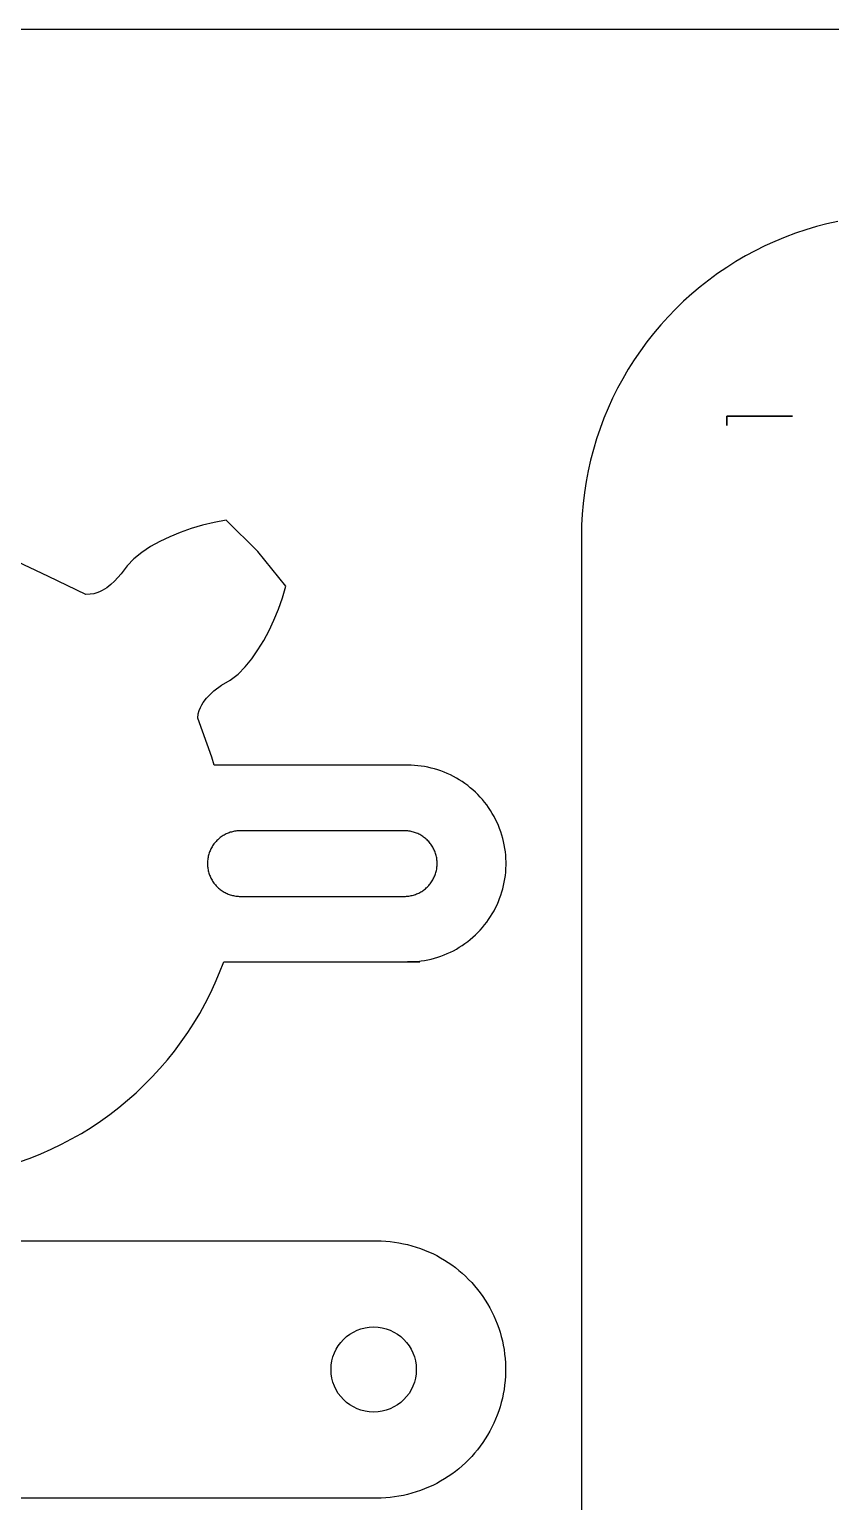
# Model space of a CAD drawing. Extents: x -24 to 6, y -20.7 to -0.7.
# Drawn here: x -5.844 to -3.354, y -5.294 to -0.715 of the extents above; entities that cross this region are included whole.
import ezdxf

# ---------------------------------------------------------------- set-up
doc = ezdxf.new("R2010")
doc.units = 0
doc.layers.add('LAYER_1', color=7, linetype='CONTINUOUS')

msp = doc.modelspace()

# ---------------------------------------------------------------- linework, layer by layer
at = {"layer": 'LAYER_1', "color": 250}
for p, q in [((6.0368, -0.7149), (-23.9632, -0.7149)), ((-3.365, -1.3197), (-3.3981, -1.3283)), ((-3.3317, -1.3122), (-3.365, -1.3197)), ((-3.4951, -1.361), (-3.5267, -1.3741)), ((-3.4632, -1.349), (-3.4951, -1.361)), ((-3.4308, -1.3381), (-3.4632, -1.349)), ((-3.3981, -1.3283), (-3.4308, -1.3381)), ((-3.5883, -1.4034), (-3.6184, -1.4196)), ((-3.5578, -1.3882), (-3.5883, -1.4034)), ((-3.5267, -1.3741), (-3.5578, -1.3882)), ((-3.6767, -1.4551), (-3.705, -1.4743)), ((-3.6479, -1.4368), (-3.6767, -1.4551)), ((-3.6184, -1.4196), (-3.6479, -1.4368)), ((-3.7325, -1.4945), (-3.7594, -1.5156)), ((-3.705, -1.4743), (-3.7325, -1.4945)), ((-3.7855, -1.5376), (-3.8108, -1.5604)), ((-3.7594, -1.5156), (-3.7855, -1.5376)), ((-3.8354, -1.5842), (-3.8591, -1.6087)), ((-3.8108, -1.5604), (-3.8354, -1.5842)), ((-3.882, -1.6341), (-3.904, -1.6602)), ((-3.8591, -1.6087), (-3.882, -1.6341)), ((-3.9251, -1.687), (-3.9452, -1.7146)), ((-3.904, -1.6602), (-3.9251, -1.687)), ((-3.9452, -1.7146), (-3.9645, -1.7428)), ((-3.9827, -1.7717), (-3.9999, -1.8012)), ((-3.9645, -1.7428), (-3.9827, -1.7717)), ((-4.0162, -1.8312), (-4.0314, -1.8618)), ((-3.9999, -1.8012), (-4.0162, -1.8312)), ((-4.0314, -1.8618), (-4.0455, -1.8929)), ((-4.0455, -1.8929), (-4.0586, -1.9244)), ((-3.6759, -1.9179), (-3.6759, -1.947)), ((-3.6759, -1.947), (-3.6759, -1.9179)), ((-3.6759, -1.9179), (-3.4727, -1.9179)), ((-3.4727, -1.9179), (-3.6759, -1.9179)), ((-3.4727, -1.9179), (-3.4726, -1.9179)), ((-3.4726, -1.9179), (-3.4727, -1.9179)), ((-4.0705, -1.9564), (-4.0814, -1.9887)), ((-4.0586, -1.9244), (-4.0705, -1.9564)), ((-3.6759, -1.947), (-3.6759, -1.947)), ((-3.6759, -1.947), (-3.6759, -1.947)), ((-4.0814, -1.9887), (-4.0912, -2.0215)), ((-4.0998, -2.0545), (-4.1074, -2.0878)), ((-4.0912, -2.0215), (-4.0998, -2.0545)), ((-4.1074, -2.0878), (-4.1137, -2.1214)), ((-4.1137, -2.1214), (-4.119, -2.1551)), ((-4.123, -2.189), (-4.1259, -2.223)), ((-4.119, -2.1551), (-4.123, -2.189)), ((-5.2324, -2.2409), (-5.27, -2.2482)), ((-5.1346, -2.3392), (-5.2324, -2.2409)), ((-4.1259, -2.223), (-4.1277, -2.2571)), ((-5.3753, -2.2793), (-5.4077, -2.2926)), ((-5.3415, -2.2675), (-5.3753, -2.2793)), ((-5.3064, -2.2571), (-5.3415, -2.2675)), ((-5.27, -2.2482), (-5.3064, -2.2571)), ((-4.1277, -2.2571), (-4.1283, -2.2913)), ((-5.4677, -2.3236), (-5.4949, -2.3415)), ((-5.4386, -2.3073), (-5.4677, -2.3236)), ((-5.4077, -2.2926), (-5.4386, -2.3073)), ((-4.1283, -2.2913), (-4.1283, -14.7013)), ((-5.7846, -2.4165), (-5.9009, -2.362)), ((-5.5197, -2.3613), (-5.5408, -2.3838)), ((-5.4949, -2.3415), (-5.5197, -2.3613)), ((-5.0467, -2.4465), (-5.1346, -2.3392)), ((-5.6689, -2.4723), (-5.7846, -2.4165)), ((-5.5587, -2.4086), (-5.5795, -2.4313)), ((-5.5408, -2.3838), (-5.5587, -2.4086)), ((-5.6554, -2.4719), (-5.6689, -2.4723)), ((-5.6445, -2.4699), (-5.6554, -2.4719)), ((-5.635, -2.4672), (-5.6445, -2.4699)), ((-5.6264, -2.4638), (-5.635, -2.4672)), ((-5.6185, -2.46), (-5.6264, -2.4638)), ((-5.6041, -2.4513), (-5.6185, -2.46)), ((-5.5913, -2.4417), (-5.6041, -2.4513)), ((-5.5795, -2.4313), (-5.5913, -2.4417)), ((-5.0579, -2.4831), (-5.0467, -2.4465)), ((-5.0704, -2.5184), (-5.0579, -2.4831)), ((-5.0994, -2.5848), (-5.0842, -2.5523)), ((-5.0842, -2.5523), (-5.0704, -2.5184)), ((-5.1159, -2.6157), (-5.0994, -2.5848)), ((-5.1529, -2.6721), (-5.1338, -2.6448)), ((-5.1338, -2.6448), (-5.1159, -2.6157)), ((-5.1956, -2.7201), (-5.1735, -2.6974)), ((-5.1735, -2.6974), (-5.1529, -2.6721)), ((-5.2467, -2.7541), (-5.2202, -2.7387)), ((-5.2202, -2.7387), (-5.1956, -2.7201)), ((-5.2938, -2.7949), (-5.2829, -2.7831)), ((-5.2829, -2.7831), (-5.2714, -2.7725)), ((-5.2714, -2.7725), (-5.2467, -2.7541)), ((-5.3195, -2.8439), (-5.3164, -2.8332)), ((-5.3164, -2.8332), (-5.3127, -2.8241)), ((-5.3127, -2.8241), (-5.3085, -2.8159)), ((-5.3085, -2.8159), (-5.3039, -2.8083)), ((-5.3039, -2.8083), (-5.2938, -2.7949)), ((-5.3212, -2.8572), (-5.3195, -2.8439)), ((-5.2775, -2.978), (-5.3212, -2.8572)), ((-5.2697, -3.0033), (-5.2775, -2.978)), ((-4.6686, -3.0033), (-5.2697, -3.0033)), ((-4.658, -3.0035), (-4.6686, -3.0033)), ((-4.6475, -3.0041), (-4.658, -3.0035)), ((-4.6369, -3.005), (-4.6475, -3.0041)), ((-4.6265, -3.0062), (-4.6369, -3.005)), ((-4.616, -3.0079), (-4.6265, -3.0062)), ((-4.6056, -3.0099), (-4.616, -3.0079)), ((-4.5953, -3.0122), (-4.6056, -3.0099)), ((-4.5851, -3.0149), (-4.5953, -3.0122)), ((-4.575, -3.018), (-4.5851, -3.0149)), ((-4.565, -3.0214), (-4.575, -3.018)), ((-4.5551, -3.0251), (-4.565, -3.0214)), ((-4.5454, -3.0292), (-4.5551, -3.0251)), ((-4.5358, -3.0336), (-4.5454, -3.0292)), ((-4.5264, -3.0384), (-4.5358, -3.0336)), ((-4.5171, -3.0435), (-4.5264, -3.0384)), ((-4.508, -3.0488), (-4.5171, -3.0435)), ((-4.4991, -3.0545), (-4.508, -3.0488)), ((-4.4904, -3.0605), (-4.4991, -3.0545)), ((-4.4819, -3.0668), (-4.4904, -3.0605)), ((-4.4737, -3.0734), (-4.4819, -3.0668)), ((-4.4657, -3.0803), (-4.4737, -3.0734)), ((-4.4579, -3.0874), (-4.4657, -3.0803)), ((-4.4503, -3.0948), (-4.4579, -3.0874)), ((-4.4431, -3.1025), (-4.4503, -3.0948)), ((-4.4361, -3.1104), (-4.4431, -3.1025)), ((-4.4293, -3.1185), (-4.4361, -3.1104)), ((-4.4229, -3.1269), (-4.4293, -3.1185)), ((-4.4167, -3.1355), (-4.4229, -3.1269)), ((-4.4109, -3.1443), (-4.4167, -3.1355)), ((-4.4054, -3.1533), (-4.4109, -3.1443)), ((-4.4001, -3.1625), (-4.4054, -3.1533)), ((-4.3952, -3.1718), (-4.4001, -3.1625)), ((-4.3906, -3.1813), (-4.3952, -3.1718)), ((-4.3864, -3.191), (-4.3906, -3.1813)), ((-4.3825, -3.2008), (-4.3864, -3.191)), ((-4.3789, -3.2108), (-4.3825, -3.2008)), ((-5.2707, -3.2485), (-5.2727, -3.2514)), ((-5.2685, -3.2457), (-5.2707, -3.2485)), ((-5.2663, -3.243), (-5.2685, -3.2457)), ((-5.2639, -3.2404), (-5.2663, -3.243)), ((-5.2615, -3.2378), (-5.2639, -3.2404)), ((-5.259, -3.2354), (-5.2615, -3.2378)), ((-5.2564, -3.233), (-5.259, -3.2354)), ((-5.2537, -3.2307), (-5.2564, -3.233)), ((-5.251, -3.2285), (-5.2537, -3.2307)), ((-5.2482, -3.2264), (-5.251, -3.2285)), ((-5.2453, -3.2244), (-5.2482, -3.2264)), ((-5.2423, -3.2225), (-5.2453, -3.2244)), ((-5.2393, -3.2207), (-5.2423, -3.2225)), ((-5.2362, -3.219), (-5.2393, -3.2207)), ((-5.233, -3.2174), (-5.2362, -3.219)), ((-5.2298, -3.216), (-5.233, -3.2174)), ((-5.2266, -3.2146), (-5.2298, -3.216)), ((-5.2233, -3.2133), (-5.2266, -3.2146)), ((-5.22, -3.2122), (-5.2233, -3.2133)), ((-5.2166, -3.2112), (-5.22, -3.2122)), ((-5.2132, -3.2103), (-5.2166, -3.2112)), ((-5.2097, -3.2095), (-5.2132, -3.2103)), ((-5.2063, -3.2088), (-5.2097, -3.2095)), ((-5.2028, -3.2083), (-5.2063, -3.2088)), ((-5.1993, -3.2079), (-5.2028, -3.2083)), ((-5.1958, -3.2076), (-5.1993, -3.2079)), ((-5.1923, -3.2074), (-5.1958, -3.2076)), ((-5.1888, -3.2073), (-5.1923, -3.2074)), ((-4.6788, -3.2073), (-5.1888, -3.2073)), ((-4.6752, -3.2074), (-4.6788, -3.2073)), ((-4.6717, -3.2076), (-4.6752, -3.2074)), ((-4.6681, -3.2079), (-4.6717, -3.2076)), ((-4.6646, -3.2083), (-4.6681, -3.2079)), ((-4.6611, -3.2089), (-4.6646, -3.2083)), ((-4.6576, -3.2096), (-4.6611, -3.2089)), ((-4.6541, -3.2104), (-4.6576, -3.2096)), ((-4.6507, -3.2113), (-4.6541, -3.2104)), ((-4.6473, -3.2123), (-4.6507, -3.2113)), ((-4.6439, -3.2135), (-4.6473, -3.2123)), ((-4.6406, -3.2148), (-4.6439, -3.2135)), ((-4.6373, -3.2162), (-4.6406, -3.2148)), ((-4.6341, -3.2177), (-4.6373, -3.2162)), ((-4.6309, -3.2193), (-4.6341, -3.2177)), ((-4.6278, -3.221), (-4.6309, -3.2193)), ((-4.6247, -3.2228), (-4.6278, -3.221)), ((-4.6217, -3.2248), (-4.6247, -3.2228)), ((-4.6188, -3.2268), (-4.6217, -3.2248)), ((-4.616, -3.229), (-4.6188, -3.2268)), ((-4.6132, -3.2312), (-4.616, -3.229)), ((-4.6105, -3.2335), (-4.6132, -3.2312)), ((-4.6079, -3.236), (-4.6105, -3.2335)), ((-4.6054, -3.2385), (-4.6079, -3.236)), ((-4.603, -3.2411), (-4.6054, -3.2385)), ((-4.6006, -3.2438), (-4.603, -3.2411)), ((-4.5984, -3.2465), (-4.6006, -3.2438)), ((-4.5963, -3.2494), (-4.5984, -3.2465)), ((-4.5942, -3.2523), (-4.5963, -3.2494)), ((-4.3757, -3.2208), (-4.3789, -3.2108)), ((-4.3728, -3.231), (-4.3757, -3.2208)), ((-4.3703, -3.2412), (-4.3728, -3.231)), ((-4.3681, -3.2516), (-4.3703, -3.2412)), ((-5.2895, -3.2935), (-5.29, -3.297)), ((-5.2889, -3.2901), (-5.2895, -3.2935)), ((-5.2882, -3.2866), (-5.2889, -3.2901)), ((-5.2874, -3.2832), (-5.2882, -3.2866)), ((-5.2864, -3.2798), (-5.2874, -3.2832)), ((-5.2853, -3.2765), (-5.2864, -3.2798)), ((-5.2841, -3.2732), (-5.2853, -3.2765)), ((-5.2828, -3.2699), (-5.2841, -3.2732)), ((-5.2814, -3.2667), (-5.2828, -3.2699)), ((-5.2799, -3.2635), (-5.2814, -3.2667)), ((-5.2783, -3.2604), (-5.2799, -3.2635)), ((-5.2765, -3.2573), (-5.2783, -3.2604)), ((-5.2747, -3.2543), (-5.2765, -3.2573)), ((-5.2727, -3.2514), (-5.2747, -3.2543)), ((-4.5923, -3.2553), (-4.5942, -3.2523)), ((-4.5904, -3.2583), (-4.5923, -3.2553)), ((-4.5887, -3.2614), (-4.5904, -3.2583)), ((-4.5871, -3.2646), (-4.5887, -3.2614)), ((-4.5856, -3.2678), (-4.5871, -3.2646)), ((-4.5842, -3.2711), (-4.5856, -3.2678)), ((-4.5829, -3.2744), (-4.5842, -3.2711)), ((-4.5818, -3.2778), (-4.5829, -3.2744)), ((-4.5807, -3.2812), (-4.5818, -3.2778)), ((-4.5798, -3.2847), (-4.5807, -3.2812)), ((-4.579, -3.2881), (-4.5798, -3.2847)), ((-4.5783, -3.2916), (-4.579, -3.2881)), ((-4.5778, -3.2951), (-4.5783, -3.2916)), ((-4.5773, -3.2987), (-4.5778, -3.2951)), ((-4.3663, -3.262), (-4.3681, -3.2516)), ((-4.3648, -3.2724), (-4.3663, -3.262)), ((-4.3637, -3.283), (-4.3648, -3.2724)), ((-4.363, -3.2935), (-4.3637, -3.283)), ((-4.3626, -3.304), (-4.363, -3.2935)), ((-5.2906, -3.3041), (-5.2908, -3.3076)), ((-5.2908, -3.3076), (-5.2908, -3.3111)), ((-5.2908, -3.3111), (-5.2906, -3.3146)), ((-5.2904, -3.3005), (-5.2906, -3.3041)), ((-5.2906, -3.3146), (-5.2904, -3.3181)), ((-5.29, -3.297), (-5.2904, -3.3005)), ((-5.2904, -3.3181), (-5.29, -3.3216)), ((-5.29, -3.3216), (-5.2895, -3.3251)), ((-5.2895, -3.3251), (-5.2889, -3.3286)), ((-5.2889, -3.3286), (-5.2882, -3.332)), ((-5.2882, -3.332), (-5.2874, -3.3354)), ((-5.2874, -3.3354), (-5.2864, -3.3388)), ((-5.2864, -3.3388), (-5.2853, -3.3422)), ((-5.2853, -3.3422), (-5.2841, -3.3455)), ((-4.5829, -3.3442), (-4.5818, -3.3408)), ((-4.5818, -3.3408), (-4.5807, -3.3374)), ((-4.5807, -3.3374), (-4.5798, -3.334)), ((-4.5798, -3.334), (-4.579, -3.3305)), ((-4.579, -3.3305), (-4.5783, -3.327)), ((-4.5783, -3.327), (-4.5778, -3.3235)), ((-4.5778, -3.3235), (-4.5773, -3.32)), ((-4.577, -3.3022), (-4.5773, -3.2987)), ((-4.5773, -3.32), (-4.577, -3.3164)), ((-4.5768, -3.3058), (-4.577, -3.3022)), ((-4.577, -3.3164), (-4.5768, -3.3129)), ((-4.5768, -3.3093), (-4.5768, -3.3058)), ((-4.5768, -3.3129), (-4.5768, -3.3093)), ((-4.3648, -3.3462), (-4.3637, -3.3357)), ((-4.3637, -3.3357), (-4.363, -3.3252)), ((-4.363, -3.3252), (-4.3626, -3.3146)), ((-4.3626, -3.3146), (-4.3626, -3.304)), ((-5.2841, -3.3455), (-5.2828, -3.3488)), ((-5.2828, -3.3488), (-5.2814, -3.352)), ((-5.2814, -3.352), (-5.2799, -3.3552)), ((-5.2799, -3.3552), (-5.2783, -3.3583)), ((-5.2783, -3.3583), (-5.2765, -3.3613)), ((-5.2765, -3.3613), (-5.2747, -3.3643)), ((-5.2747, -3.3643), (-5.2727, -3.3673)), ((-5.2727, -3.3673), (-5.2707, -3.3701)), ((-5.2707, -3.3701), (-5.2685, -3.3729)), ((-5.2685, -3.3729), (-5.2663, -3.3756)), ((-5.2663, -3.3756), (-5.2639, -3.3783)), ((-5.2639, -3.3783), (-5.2615, -3.3808)), ((-5.2615, -3.3808), (-5.259, -3.3833)), ((-5.259, -3.3833), (-5.2564, -3.3857)), ((-5.2564, -3.3857), (-5.2537, -3.388)), ((-5.2537, -3.388), (-5.251, -3.3902)), ((-4.616, -3.3897), (-4.6132, -3.3875)), ((-4.6132, -3.3875), (-4.6105, -3.3851)), ((-4.6105, -3.3851), (-4.6079, -3.3827)), ((-4.6079, -3.3827), (-4.6054, -3.3802)), ((-4.6054, -3.3802), (-4.603, -3.3776)), ((-4.603, -3.3776), (-4.6006, -3.3749)), ((-4.6006, -3.3749), (-4.5984, -3.3721)), ((-4.5984, -3.3721), (-4.5963, -3.3693)), ((-4.5963, -3.3693), (-4.5942, -3.3664)), ((-4.5942, -3.3664), (-4.5923, -3.3634)), ((-4.5923, -3.3634), (-4.5904, -3.3603)), ((-4.5904, -3.3603), (-4.5887, -3.3572)), ((-4.5887, -3.3572), (-4.5871, -3.354)), ((-4.5871, -3.354), (-4.5856, -3.3508)), ((-4.5856, -3.3508), (-4.5842, -3.3475)), ((-4.5842, -3.3475), (-4.5829, -3.3442)), ((-4.3757, -3.3978), (-4.3728, -3.3877)), ((-4.3728, -3.3877), (-4.3703, -3.3774)), ((-4.3703, -3.3774), (-4.3681, -3.3671)), ((-4.3681, -3.3671), (-4.3663, -3.3567)), ((-4.3663, -3.3567), (-4.3648, -3.3462)), ((-5.251, -3.3902), (-5.2482, -3.3923)), ((-5.2482, -3.3923), (-5.2453, -3.3943)), ((-5.2453, -3.3943), (-5.2423, -3.3962)), ((-5.2423, -3.3962), (-5.2393, -3.398)), ((-5.2393, -3.398), (-5.2362, -3.3996)), ((-5.2362, -3.3996), (-5.233, -3.4012)), ((-5.233, -3.4012), (-5.2298, -3.4027)), ((-5.2298, -3.4027), (-5.2266, -3.4041)), ((-5.2266, -3.4041), (-5.2233, -3.4053)), ((-5.2233, -3.4053), (-5.22, -3.4064)), ((-5.22, -3.4064), (-5.2166, -3.4075)), ((-5.2166, -3.4075), (-5.2132, -3.4084)), ((-5.2132, -3.4084), (-5.2097, -3.4092)), ((-5.2097, -3.4092), (-5.2063, -3.4098)), ((-5.2063, -3.4098), (-5.2028, -3.4104)), ((-5.2028, -3.4104), (-5.1993, -3.4108)), ((-5.1993, -3.4108), (-5.1958, -3.4111)), ((-5.1958, -3.4111), (-5.1923, -3.4113)), ((-5.1923, -3.4113), (-5.1888, -3.4113)), ((-5.1888, -3.4113), (-4.6788, -3.4113)), ((-4.6788, -3.4113), (-4.6752, -3.4113)), ((-4.6752, -3.4113), (-4.6717, -3.4111)), ((-4.6717, -3.4111), (-4.6681, -3.4108)), ((-4.6681, -3.4108), (-4.6646, -3.4103)), ((-4.6646, -3.4103), (-4.6611, -3.4098)), ((-4.6611, -3.4098), (-4.6576, -3.4091)), ((-4.6576, -3.4091), (-4.6541, -3.4083)), ((-4.6541, -3.4083), (-4.6507, -3.4074)), ((-4.6507, -3.4074), (-4.6473, -3.4063)), ((-4.6473, -3.4063), (-4.6439, -3.4052)), ((-4.6439, -3.4052), (-4.6406, -3.4039)), ((-4.6406, -3.4039), (-4.6373, -3.4025)), ((-4.6373, -3.4025), (-4.6341, -3.401)), ((-4.6341, -3.401), (-4.6309, -3.3994)), ((-4.6309, -3.3994), (-4.6278, -3.3977)), ((-4.6278, -3.3977), (-4.6247, -3.3958)), ((-4.6247, -3.3958), (-4.6217, -3.3939)), ((-4.6217, -3.3939), (-4.6188, -3.3918)), ((-4.6188, -3.3918), (-4.616, -3.3897)), ((-4.3906, -3.4373), (-4.3864, -3.4277)), ((-4.3864, -3.4277), (-4.3825, -3.4178)), ((-4.3825, -3.4178), (-4.3789, -3.4079)), ((-4.3789, -3.4079), (-4.3757, -3.3978)), ((-4.4167, -3.4832), (-4.4109, -3.4744)), ((-4.4109, -3.4744), (-4.4054, -3.4654)), ((-4.4054, -3.4654), (-4.4001, -3.4562)), ((-4.4001, -3.4562), (-4.3952, -3.4468)), ((-4.3952, -3.4468), (-4.3906, -3.4373)), ((-4.4579, -3.5312), (-4.4503, -3.5238)), ((-4.4503, -3.5238), (-4.4431, -3.5162)), ((-4.4431, -3.5162), (-4.4361, -3.5083)), ((-4.4361, -3.5083), (-4.4293, -3.5001)), ((-4.4293, -3.5001), (-4.4229, -3.4917)), ((-4.4229, -3.4917), (-4.4167, -3.4832)), ((-4.5171, -3.5752), (-4.508, -3.5698)), ((-4.508, -3.5698), (-4.4991, -3.5641)), ((-4.4991, -3.5641), (-4.4904, -3.5581)), ((-4.4904, -3.5581), (-4.4819, -3.5518)), ((-4.4819, -3.5518), (-4.4737, -3.5452)), ((-4.4737, -3.5452), (-4.4657, -3.5384)), ((-4.4657, -3.5384), (-4.4579, -3.5312)), ((-5.253, -3.6483), (-5.2403, -3.6153)), ((-5.2403, -3.6153), (-4.6302, -3.6153)), ((-4.6686, -3.6153), (-4.658, -3.6151)), ((-4.6302, -3.6153), (-4.6686, -3.6153)), ((-4.658, -3.6151), (-4.6475, -3.6146)), ((-4.6475, -3.6146), (-4.6369, -3.6137)), ((-4.6369, -3.6137), (-4.6265, -3.6124)), ((-4.6265, -3.6124), (-4.616, -3.6108)), ((-4.616, -3.6108), (-4.6056, -3.6088)), ((-4.6056, -3.6088), (-4.5953, -3.6064)), ((-4.5953, -3.6064), (-4.5851, -3.6037)), ((-4.5851, -3.6037), (-4.575, -3.6007)), ((-4.575, -3.6007), (-4.565, -3.5973)), ((-4.565, -3.5973), (-4.5551, -3.5935)), ((-4.5551, -3.5935), (-4.5454, -3.5894)), ((-4.5454, -3.5894), (-4.5358, -3.585)), ((-4.5358, -3.585), (-4.5264, -3.5803)), ((-4.5264, -3.5803), (-4.5171, -3.5752)), ((-5.2668, -3.6808), (-5.253, -3.6483)), ((-5.2817, -3.7128), (-5.2668, -3.6808)), ((-5.3148, -3.7753), (-5.2977, -3.7443)), ((-5.2977, -3.7443), (-5.2817, -3.7128)), ((-5.3329, -3.8056), (-5.3148, -3.7753)), ((-5.3722, -3.8643), (-5.352, -3.8353)), ((-5.352, -3.8353), (-5.3329, -3.8056)), ((-5.3933, -3.8926), (-5.3722, -3.8643)), ((-5.4384, -3.9469), (-5.4154, -3.9202)), ((-5.4154, -3.9202), (-5.3933, -3.8926)), ((-5.4872, -3.9981), (-5.4624, -3.9729)), ((-5.4624, -3.9729), (-5.4384, -3.9469)), ((-5.5393, -4.0458), (-5.5128, -4.0224)), ((-5.5128, -4.0224), (-5.4872, -3.9981)), ((-5.5945, -4.0898), (-5.5665, -4.0683)), ((-5.5665, -4.0683), (-5.5393, -4.0458)), ((-5.6527, -4.1299), (-5.6233, -4.1104)), ((-5.6233, -4.1104), (-5.5945, -4.0898)), ((-5.7447, -4.1824), (-5.7134, -4.166)), ((-5.7134, -4.166), (-5.6827, -4.1485)), ((-5.6827, -4.1485), (-5.6527, -4.1299)), ((-5.8416, -4.2252), (-5.8088, -4.2121)), ((-5.8088, -4.2121), (-5.7765, -4.1978)), ((-5.7765, -4.1978), (-5.7447, -4.1824)), ((-5.8748, -4.2373), (-5.8416, -4.2252)), ((-7.2144, -4.4831), (-4.7642, -4.4831)), ((-4.7642, -4.4831), (-4.7504, -4.4833)), ((-4.7504, -4.4833), (-4.7366, -4.4841)), ((-4.7366, -4.4841), (-4.7228, -4.4853)), ((-4.7228, -4.4853), (-4.7091, -4.4869)), ((-4.7091, -4.4869), (-4.6955, -4.4891)), ((-4.6955, -4.4891), (-4.6819, -4.4917)), ((-4.6819, -4.4917), (-4.6685, -4.4947)), ((-4.6685, -4.4947), (-4.6551, -4.4983)), ((-4.6551, -4.4983), (-4.6419, -4.5023)), ((-4.6419, -4.5023), (-4.6288, -4.5067)), ((-4.6288, -4.5067), (-4.6159, -4.5116)), ((-4.6159, -4.5116), (-4.6032, -4.5169)), ((-4.6032, -4.5169), (-4.5906, -4.5227)), ((-4.5906, -4.5227), (-4.5783, -4.5289)), ((-4.5783, -4.5289), (-4.5662, -4.5356)), ((-4.5662, -4.5356), (-4.5543, -4.5426)), ((-4.5543, -4.5426), (-4.5427, -4.55)), ((-4.5427, -4.55), (-4.5313, -4.5579)), ((-4.5313, -4.5579), (-4.5202, -4.5661)), ((-4.5202, -4.5661), (-4.5094, -4.5747)), ((-4.5094, -4.5747), (-4.4989, -4.5837)), ((-4.4989, -4.5837), (-4.4888, -4.593)), ((-4.4888, -4.593), (-4.4789, -4.6027)), ((-4.4789, -4.6027), (-4.4694, -4.6127)), ((-4.4694, -4.6127), (-4.4603, -4.6231)), ((-4.4603, -4.6231), (-4.4515, -4.6337)), ((-4.4515, -4.6337), (-4.443, -4.6447)), ((-4.443, -4.6447), (-4.435, -4.6559)), ((-4.435, -4.6559), (-4.4274, -4.6674)), ((-4.4274, -4.6674), (-4.4201, -4.6791)), ((-4.4201, -4.6791), (-4.4133, -4.6911)), ((-4.4133, -4.6911), (-4.4069, -4.7034)), ((-4.4069, -4.7034), (-4.4009, -4.7158)), ((-4.4009, -4.7158), (-4.3953, -4.7284)), ((-4.3953, -4.7284), (-4.3902, -4.7413)), ((-4.3902, -4.7413), (-4.3855, -4.7543)), ((-4.3855, -4.7543), (-4.3813, -4.7674)), ((-4.3813, -4.7674), (-4.3775, -4.7807)), ((-4.3775, -4.7807), (-4.3742, -4.7941)), ((-4.3742, -4.7941), (-4.3714, -4.8076)), ((-4.3714, -4.8076), (-4.369, -4.8212)), ((-4.369, -4.8212), (-4.3671, -4.8349)), ((-4.3671, -4.8349), (-4.3657, -4.8486)), ((-4.3657, -4.8486), (-4.3647, -4.8624)), ((-4.3647, -4.8624), (-4.3643, -4.8762)), ((-4.3643, -4.89), (-4.3647, -4.9038)), ((-4.3643, -4.8762), (-4.3643, -4.89)), ((-4.369, -4.945), (-4.3714, -4.9586)), ((-4.3671, -4.9313), (-4.369, -4.945)), ((-4.3657, -4.9176), (-4.3671, -4.9313)), ((-4.3647, -4.9038), (-4.3657, -4.9176)), ((-4.3775, -4.9855), (-4.3813, -4.9988)), ((-4.3742, -4.9721), (-4.3775, -4.9855)), ((-4.3714, -4.9586), (-4.3742, -4.9721)), ((-4.3902, -5.025), (-4.3953, -5.0378)), ((-4.3855, -5.012), (-4.3902, -5.025)), ((-4.3813, -4.9988), (-4.3855, -5.012)), ((-4.4133, -5.0751), (-4.4201, -5.0871)), ((-4.4069, -5.0629), (-4.4133, -5.0751)), ((-4.4009, -5.0504), (-4.4069, -5.0629)), ((-4.3953, -5.0378), (-4.4009, -5.0504)), ((-4.443, -5.1216), (-4.4515, -5.1325)), ((-4.435, -5.1103), (-4.443, -5.1216)), ((-4.4274, -5.0988), (-4.435, -5.1103)), ((-4.4201, -5.0871), (-4.4274, -5.0988)), ((-4.4888, -5.1732), (-4.4989, -5.1825)), ((-4.4789, -5.1635), (-4.4888, -5.1732)), ((-4.4694, -5.1535), (-4.4789, -5.1635)), ((-4.4603, -5.1432), (-4.4694, -5.1535)), ((-4.4515, -5.1325), (-4.4603, -5.1432)), ((-4.5427, -5.2162), (-4.5543, -5.2236)), ((-4.5313, -5.2083), (-4.5427, -5.2162)), ((-4.5202, -5.2001), (-4.5313, -5.2083)), ((-4.5094, -5.1915), (-4.5202, -5.2001)), ((-4.4989, -5.1825), (-4.5094, -5.1915)), ((-4.6419, -5.264), (-4.6551, -5.268)), ((-4.6288, -5.2595), (-4.6419, -5.264)), ((-4.6159, -5.2546), (-4.6288, -5.2595)), ((-4.6032, -5.2493), (-4.6159, -5.2546)), ((-4.5906, -5.2435), (-4.6032, -5.2493)), ((-4.5783, -5.2373), (-4.5906, -5.2435)), ((-4.5662, -5.2307), (-4.5783, -5.2373)), ((-4.5543, -5.2236), (-4.5662, -5.2307)), ((-4.7642, -5.2831), (-7.1995, -5.2831)), ((-4.7504, -5.2829), (-4.7642, -5.2831)), ((-4.7366, -5.2822), (-4.7504, -5.2829)), ((-4.7228, -5.281), (-4.7366, -5.2822)), ((-4.7091, -5.2793), (-4.7228, -5.281)), ((-4.6955, -5.2772), (-4.7091, -5.2793)), ((-4.6819, -5.2746), (-4.6955, -5.2772)), ((-4.6685, -5.2715), (-4.6819, -5.2746)), ((-4.6551, -5.268), (-4.6685, -5.2715))]:
    msp.add_line(p, q, dxfattribs=at)
msp.add_circle((-4.7742, -4.8831), 0.1325, dxfattribs=at)

doc.saveas('drawing.dxf')
